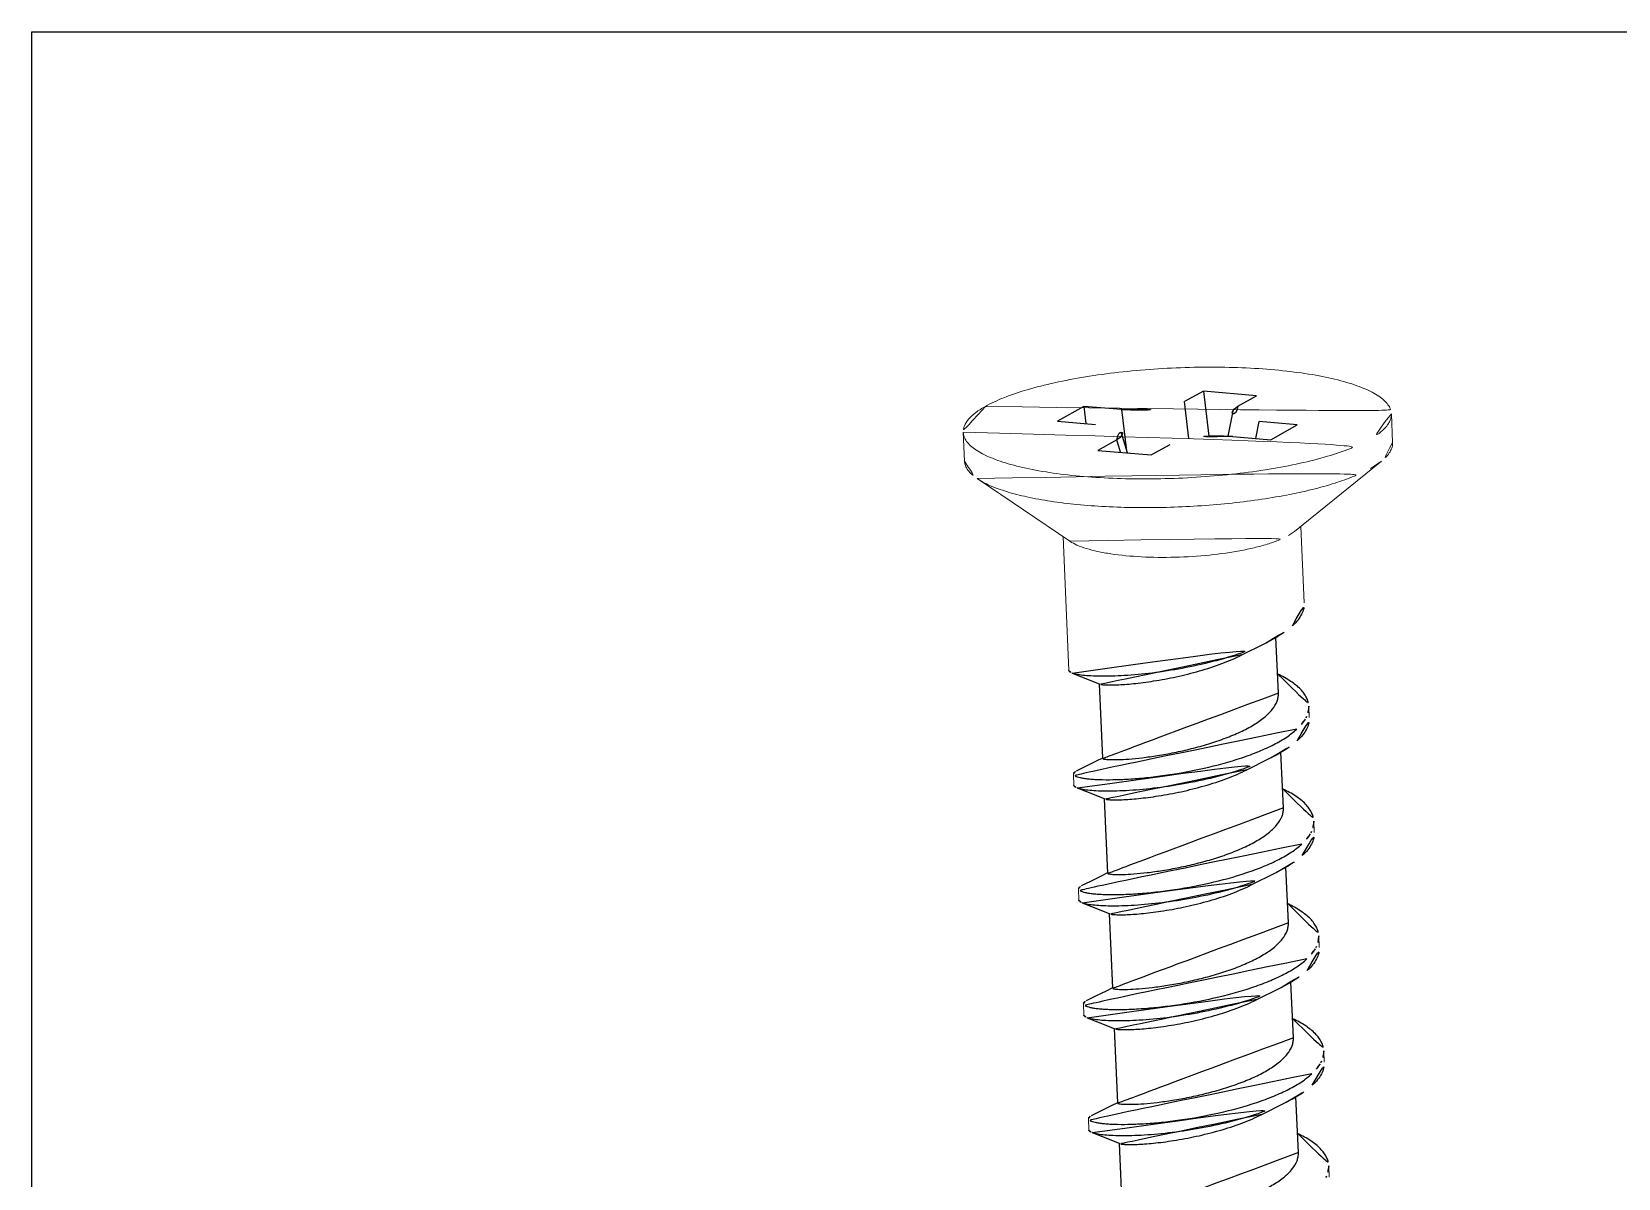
# Model space of a CAD drawing. Extents: x 16296675204 to 16296683393, y -37409618576 to -37409617244.
# Drawn here: x 16296678382.16 to 16296678408.82, y -37409618024.36 to -37409618005.09 of the extents above; entities that cross this region are included whole.
import ezdxf

# ---------------------------------------------------------------- set-up
doc = ezdxf.new("R2010")
doc.units = 0
doc.header["$LTSCALE"] = 10
doc.header["$MEASUREMENT"] = 0
doc.linetypes.add('ACAD_ISO02W100', pattern=[15, 12, -3])
doc.layers.get('0').update_dxf_attribs({"linetype": 'CONTINUOUS'})
doc.layers.add('虚线', color=8, linetype='ACAD_ISO02W100', lineweight=20)

msp = doc.modelspace()

# ---------------------------------------------------------------- linework, layer by layer
at = {"color": 7, "linetype": 'Continuous'}
for p, q in [((16296678401.846149, -37409618011.128403), (16296678401.530939, -37409618011.305779)), ((16296678402.74188, -37409618011.206284), (16296678401.846149, -37409618011.128403)), ((16296678401.846149, -37409618011.128403), (16296678401.936371, -37409618011.885933)), ((16296678402.426661, -37409618011.383659), (16296678402.74188, -37409618011.206284)), ((16296678399.838631, -37409618011.385201), (16296678399.396009, -37409618011.634277)), ((16296678400.476521, -37409618011.440659), (16296678399.838631, -37409618011.385201)), ((16296678399.838631, -37409618011.385201), (16296678399.87323, -37409618011.675774)), ((16296678400.558861, -37409618012.131981), (16296678400.476521, -37409618011.440659)), ((16296678401.60486, -37409618011.926514), (16296678401.530939, -37409618011.305779)), ((16296678402.263201, -37409618011.886627), (16296678402.34514, -37409618011.466202)), ((16296678399.396009, -37409618011.634277), (16296678400.033911, -37409618011.689743)), ((16296678402.728531, -37409618011.924026), (16296678402.783649, -37409618011.641251)), ((16296678403.421551, -37409618011.696716), (16296678402.783649, -37409618011.641251)), ((16296678402.97893, -37409618011.945793), (16296678403.421551, -37409618011.696716)), ((16296678400.39089, -37409618011.947327), (16296678400.07568, -37409618012.124718)), ((16296678400.453369, -37409618012.157547), (16296678400.39089, -37409618011.947327)), ((16296678400.56946, -37409618012.167648), (16296678400.47139, -37409618011.837677)), ((16296678400.971411, -37409618012.202599), (16296678401.286619, -37409618012.025223)), ((16296678402.34103, -37409618011.890343), (16296678402.97893, -37409618011.945793)), ((16296678400.07568, -37409618012.124718), (16296678400.971411, -37409618012.202599)), ((16296678403.10737, -37409618016.203773), (16296678403.066681, -37409618015.267281)), ((16296678399.981819, -37409618016.002197), (16296678400.107321, -37409618016.052673)), ((16296678400.097811, -37409618016.048851), (16296678400.15214, -37409618017.299332)), ((16296678403.191259, -37409618018.13446), (16296678403.15056, -37409618017.19783)), ((16296678400.065701, -37409618017.932892), (16296678400.19121, -37409618017.983368)), ((16296678400.18169, -37409618017.979553), (16296678400.236019, -37409618019.230026)), ((16296678403.275141, -37409618020.065163), (16296678403.23444, -37409618019.128502)), ((16296678400.14959, -37409618019.863586), (16296678400.275089, -37409618019.914062)), ((16296678400.265579, -37409618019.91024), (16296678400.31991, -37409618021.160721)), ((16296678403.35902, -37409618021.99585), (16296678403.318331, -37409618021.059334)), ((16296678400.233471, -37409618021.794281), (16296678400.35898, -37409618021.844757)), ((16296678400.349461, -37409618021.840927), (16296678400.403799, -37409618023.091423)), ((16296678403.442909, -37409618023.926537), (16296678403.40221, -37409618022.989883)), ((16296678400.31736, -37409618023.724983), (16296678400.44286, -37409618023.775452)), ((16296678400.43335, -37409618023.771622), (16296678400.48768, -37409618025.02211))]:
    msp.add_line(p, q, dxfattribs=at)
msp.add_lwpolyline([(16296678435.47621, -37409618087.429237), (16296678382.15984, -37409618087.429237), (16296678382.15984, -37409618005.089531), (16296678435.47621, -37409618005.089531)], close=True)
for points in [[(16296678402.49437, -37409618015.560921), (16296678402.603661, -37409618015.505524), (16296678402.76516, -37409618015.424957), (16296678402.90374, -37409618015.356773)], [(16296678399.63983, -37409618015.868202), (16296678399.797359, -37409618015.929382), (16296678399.981819, -37409618016.002197)], [(16296678400.150299, -37409618017.2957), (16296678400.04405, -37409618017.349579), (16296678399.866529, -37409618017.438187), (16296678399.711361, -37409618017.514557)], [(16296678402.578251, -37409618017.491608), (16296678402.68755, -37409618017.436211), (16296678402.849039, -37409618017.355652), (16296678402.987631, -37409618017.287468)], [(16296678399.723709, -37409618017.798897), (16296678399.881241, -37409618017.860077), (16296678400.065701, -37409618017.932892)], [(16296678400.23418, -37409618019.226387), (16296678400.127939, -37409618019.280273), (16296678399.95042, -37409618019.368881), (16296678399.79524, -37409618019.445251)], [(16296678402.66214, -37409618019.422302), (16296678402.771429, -37409618019.366913), (16296678402.93293, -37409618019.286346), (16296678403.07151, -37409618019.218147)], [(16296678399.8076, -37409618019.729591), (16296678399.96513, -37409618019.790771), (16296678400.14959, -37409618019.863586)], [(16296678400.318069, -37409618021.157089), (16296678400.211821, -37409618021.210968), (16296678400.0343, -37409618021.299583), (16296678399.879129, -37409618021.375938)], [(16296678402.746019, -37409618021.352997), (16296678402.85532, -37409618021.297592), (16296678403.016809, -37409618021.217041), (16296678403.155399, -37409618021.148849)], [(16296678399.891479, -37409618021.660294), (16296678400.049009, -37409618021.721474), (16296678400.233471, -37409618021.794281)], [(16296678400.401951, -37409618023.087784), (16296678400.29571, -37409618023.141663), (16296678400.118191, -37409618023.230263), (16296678399.963011, -37409618023.306633)], [(16296678402.82991, -37409618023.283691), (16296678402.939199, -37409618023.228287), (16296678403.1007, -37409618023.147743), (16296678403.239281, -37409618023.079536)], [(16296678399.97537, -37409618023.590973), (16296678400.132891, -37409618023.652161), (16296678400.31736, -37409618023.724983)]]:
    msp.add_lwpolyline(points, dxfattribs=at)
for centre, major_axis, ratio, start_param, end_param in [((16296678400.81414, -37409618011.23642), (-0.801806, -0.030785), 0.263882425, 1.126066153, 2.666704219), ((16296678403.16514, -37409618011.440826), (-0.821229, -0.039608), 0.25133448, 5.818141006, 7.358779072), ((16296678399.652411, -37409618011.890167), (-0.821229, -0.039608), 0.25133448, -3.606636955, -2.065998889), ((16296678402.00342, -37409618012.094582), (-0.801806, -0.030785), 0.263882425, -2.0155265, -0.474888434)]:
    msp.add_ellipse(centre, major_axis=major_axis, ratio=ratio, start_param=start_param, end_param=end_param, dxfattribs=at)
for points, knots in [([(16296678403.341511, -37409618015.072807), (16296678403.373619, -37409618015.043152), (16296678403.43088, -37409618014.983383), (16296678403.49699, -37409618014.885773), (16296678403.536221, -37409618014.78624), (16296678403.543289, -37409618014.718292), (16296678403.54188, -37409618014.685822)], [0, 0, 0, 0, 0.292045706, 0.550742358, 0.782817436, 1, 1, 1, 1]), ([(16296678402.90374, -37409618015.356773), (16296678402.988239, -37409618015.315407), (16296678403.141479, -37409618015.231529), (16296678403.28253, -37409618015.127296), (16296678403.341511, -37409618015.072807)], [0, 0, 0, 0, 0.539523175, 1, 1, 1, 1]), ([(16296678399.63983, -37409618015.868202), (16296678399.664049, -37409618015.877548), (16296678399.72439, -37409618015.892563), (16296678399.830589, -37409618015.907997), (16296678399.966061, -37409618015.918442), (16296678400.12846, -37409618015.922981), (16296678400.315161, -37409618015.920753), (16296678400.60355, -37409618015.907333), (16296678400.99894, -37409618015.869659), (16296678401.495119, -37409618015.793121), (16296678401.99683, -37409618015.683372), (16296678402.470659, -37409618015.542763), (16296678402.7677, -37409618015.423363), (16296678402.90374, -37409618015.356773)], [0, 0, 0, 0, 0.023276566, 0.055463247, 0.09623742, 0.145040673, 0.201136549, 0.263651163, 0.403927684, 0.557108169, 0.713672809, 0.86415492, 1, 1, 1, 1]), ([(16296678399.58761, -37409618015.824753), (16296678399.58779, -37409618015.828758), (16296678399.59096, -37409618015.837662), (16296678399.601971, -37409618015.848877), (16296678399.61869, -37409618015.859367), (16296678399.632179, -37409618015.86525), (16296678399.63983, -37409618015.868202)], [0, 0, 0, 0, 0.169964487, 0.380192821, 0.653494873, 1, 1, 1, 1]), ([(16296678402.49436, -37409618015.560913), (16296678402.385401, -37409618015.616592), (16296678402.150591, -37409618015.716942), (16296678401.779961, -37409618015.837097), (16296678401.39603, -37409618015.932404), (16296678401.079109, -37409618015.991577), (16296678400.839251, -37409618016.026192), (16296678400.677179, -37409618016.045113), (16296678400.53097, -37409618016.058128), (16296678400.403179, -37409618016.065697), (16296678400.29604, -37409618016.068481), (16296678400.2115, -37409618016.067093), (16296678400.15579, -37409618016.063087), (16296678400.123779, -37409618016.057716), (16296678400.112, -37409618016.054573), (16296678400.107321, -37409618016.052673)], [0, 0, 0, 0, 0.149149692, 0.310486425, 0.474512212, 0.630990703, 0.703238306, 0.769886721, 0.829852517, 0.882142193, 0.925906765, 0.960440098, 0.985212648, 0.993851739, 1, 1, 1, 1]), ([(16296678403.100439, -37409618015.885918), (16296678403.1749, -37409618015.921272), (16296678403.308689, -37409618015.993858), (16296678403.45322, -37409618016.10688), (16296678403.53628, -37409618016.203644), (16296678403.580351, -37409618016.275047), (16296678403.60848, -37409618016.348419), (16296678403.616301, -37409618016.398743), (16296678403.61738, -37409618016.423439)], [0, 0, 0, 0, 0.317057743, 0.583748074, 0.699704525, 0.805924509, 0.904904925, 1, 1, 1, 1]), ([(16296678403.107361, -37409618016.203773), (16296678403.10836, -37409618016.226562), (16296678403.105339, -37409618016.273376), (16296678403.078609, -37409618016.369476), (16296678403.00411, -37409618016.489891), (16296678402.866949, -37409618016.621651), (16296678402.68438, -37409618016.746422), (16296678402.462549, -37409618016.862328), (16296678402.209431, -37409618016.96759), (16296678401.93445, -37409618017.060463), (16296678401.648069, -37409618017.139633), (16296678401.36125, -37409618017.204323), (16296678401.08503, -37409618017.254311), (16296678400.83007, -37409618017.289993), (16296678400.606211, -37409618017.312263), (16296678400.443119, -37409618017.321587), (16296678400.33465, -37409618017.323151), (16296678400.271799, -37409618017.322029), (16296678400.221991, -37409618017.318909), (16296678400.189301, -37409618017.314949), (16296678400.16971, -37409618017.31044), (16296678400.1598, -37409618017.307137), (16296678400.1523, -37409618017.302841), (16296678400.152149, -37409618017.299332)], [0, 0, 0, 0, 0.020473064, 0.041729226, 0.088965761, 0.145234353, 0.211406525, 0.286735163, 0.369456871, 0.457154917, 0.547003049, 0.635953592, 0.720898874, 0.798817184, 0.866906327, 0.922705443, 0.9453497, 0.964215031, 0.979139366, 0.990015945, 0.99393238, 0.996849703, 1, 1, 1, 1]), ([(16296678403.580339, -37409618016.598457), (16296678403.57869, -37409618016.60202), (16296678403.57177, -37409618016.616463), (16296678403.564131, -37409618016.630539), (16296678403.558029, -37409618016.640953)], [0, 0, 0, 0, 0.245567706, 1, 1, 1, 1]), ([(16296678403.61738, -37409618016.423439), (16296678403.61865, -37409618016.452629), (16296678403.613291, -37409618016.513206), (16296678403.593321, -37409618016.570473), (16296678403.580339, -37409618016.598457)], [0, 0, 0, 0, 0.486340642, 1, 1, 1, 1]), ([(16296678403.417009, -37409618016.810432), (16296678403.364361, -37409618016.85907), (16296678403.240431, -37409618016.952766), (16296678403.025129, -37409618017.076103), (16296678402.77195, -37409618017.190987), (16296678402.383051, -37409618017.334183), (16296678401.856609, -37409618017.476112), (16296678401.316339, -37409618017.573677), (16296678400.891911, -37409618017.625229), (16296678400.600189, -37409618017.649353), (16296678400.337629, -37409618017.660408), (16296678400.140471, -37409618017.659767), (16296678400.002899, -37409618017.653107), (16296678399.91646, -37409618017.645943), (16296678399.84198, -37409618017.636513), (16296678399.78038, -37409618017.625389), (16296678399.730761, -37409618017.612053), (16296678399.69128, -37409618017.597023), (16296678399.66375, -37409618017.577057), (16296678399.663111, -37409618017.56237)], [0, 0, 0, 0, 0.054602615, 0.117789166, 0.188745253, 0.266169363, 0.433325532, 0.603347488, 0.684032993, 0.759000201, 0.826300458, 0.884192152, 0.909142841, 0.931212345, 0.950280087, 0.966251833, 0.979077401, 0.988796353, 1, 1, 1, 1]), ([(16296678403.42539, -37409618017.003502), (16296678403.45752, -37409618016.973831), (16296678403.514799, -37409618016.914032), (16296678403.580931, -37409618016.816368), (16296678403.62014, -37409618016.716782), (16296678403.62719, -37409618016.648804), (16296678403.625759, -37409618016.616318)], [0, 0, 0, 0, 0.292058996, 0.550756019, 0.78282278, 1, 1, 1, 1]), ([(16296678403.558029, -37409618016.640953), (16296678403.54944, -37409618016.655609), (16296678403.50919, -37409618016.717392), (16296678403.45863, -37409618016.771988), (16296678403.417009, -37409618016.810432)], [0, 0, 0, 0, 0.230661655, 1, 1, 1, 1]), ([(16296678402.987631, -37409618017.287468), (16296678403.072121, -37409618017.246109), (16296678403.225361, -37409618017.162216), (16296678403.366409, -37409618017.057991), (16296678403.42539, -37409618017.003502)], [0, 0, 0, 0, 0.539505924, 1, 1, 1, 1]), ([(16296678399.723721, -37409618017.798897), (16296678399.747931, -37409618017.808243), (16296678399.80827, -37409618017.82325), (16296678399.91448, -37409618017.838699), (16296678400.049959, -37409618017.849136), (16296678400.212379, -37409618017.853683), (16296678400.399099, -37409618017.85144), (16296678400.6875, -37409618017.83802), (16296678401.082899, -37409618017.800346), (16296678401.579069, -37409618017.723801), (16296678402.080759, -37409618017.614052), (16296678402.554581, -37409618017.473427), (16296678402.851601, -37409618017.35405), (16296678402.987631, -37409618017.287468)], [0, 0, 0, 0, 0.023276892, 0.055464645, 0.096240648, 0.145049353, 0.201151804, 0.263673445, 0.403950807, 0.557126029, 0.713689384, 0.864168888, 1, 1, 1, 1]), ([(16296678399.663111, -37409618017.56237), (16296678399.66293, -37409618017.55835), (16296678399.66531, -37409618017.54921), (16296678399.675329, -37409618017.537086), (16296678399.691071, -37409618017.525192), (16296678399.703991, -37409618017.518158), (16296678399.711361, -37409618017.514557)], [0, 0, 0, 0, 0.169923784, 0.38021977, 0.653573272, 1, 1, 1, 1]), ([(16296678402.578251, -37409618017.491608), (16296678402.46928, -37409618017.547279), (16296678402.23447, -37409618017.647636), (16296678401.86384, -37409618017.767799), (16296678401.47991, -37409618017.863091), (16296678401.163, -37409618017.922287), (16296678400.92313, -37409618017.956879), (16296678400.76107, -37409618017.975807), (16296678400.614849, -37409618017.988823), (16296678400.487061, -37409618017.996391), (16296678400.37993, -37409618017.999184), (16296678400.29538, -37409618017.997772), (16296678400.23967, -37409618017.993782), (16296678400.207661, -37409618017.988411), (16296678400.19589, -37409618017.985268), (16296678400.191219, -37409618017.983368)], [0, 0, 0, 0, 0.149151444, 0.31048851, 0.474514788, 0.630995045, 0.703238917, 0.769892315, 0.829853838, 0.882146381, 0.925911335, 0.960441334, 0.985220341, 0.993856093, 1, 1, 1, 1]), ([(16296678399.671499, -37409618017.755493), (16296678399.67168, -37409618017.759499), (16296678399.67487, -37409618017.768387), (16296678399.68589, -37409618017.779587), (16296678399.7026, -37409618017.79007), (16296678399.71607, -37409618017.795937), (16296678399.723721, -37409618017.798897)], [0, 0, 0, 0, 0.170000013, 0.380313825, 0.653600326, 1, 1, 1, 1]), ([(16296678403.18475, -37409618017.816818), (16296678403.25914, -37409618017.85215), (16296678403.39279, -37409618017.924713), (16296678403.53717, -37409618018.037651), (16296678403.620159, -37409618018.134331), (16296678403.6642, -37409618018.205681), (16296678403.692329, -37409618018.278976), (16296678403.700159, -37409618018.329262), (16296678403.70125, -37409618018.353943)], [0, 0, 0, 0, 0.317038141, 0.583721003, 0.699682042, 0.805910367, 0.904900162, 1, 1, 1, 1]), ([(16296678403.19125, -37409618018.13446), (16296678403.19224, -37409618018.157257), (16296678403.18922, -37409618018.204071), (16296678403.16251, -37409618018.300179), (16296678403.087999, -37409618018.420593), (16296678402.95084, -37409618018.552353), (16296678402.768259, -37409618018.677116), (16296678402.546431, -37409618018.793007), (16296678402.29331, -37409618018.898277), (16296678402.018339, -37409618018.99115), (16296678401.73196, -37409618019.07032), (16296678401.445141, -37409618019.13501), (16296678401.168909, -37409618019.185013), (16296678400.91395, -37409618019.22068), (16296678400.6901, -37409618019.242958), (16296678400.52701, -37409618019.252274), (16296678400.418539, -37409618019.253853), (16296678400.35568, -37409618019.252724), (16296678400.30588, -37409618019.249603), (16296678400.27319, -37409618019.245651), (16296678400.253599, -37409618019.241127), (16296678400.24369, -37409618019.237831), (16296678400.236179, -37409618019.233543), (16296678400.236019, -37409618019.230026)], [0, 0, 0, 0, 0.020473397, 0.04172825, 0.088964795, 0.145234699, 0.21140827, 0.286737033, 0.369457519, 0.457154473, 0.547002625, 0.635953948, 0.720899289, 0.798816176, 0.866903321, 0.922701866, 0.945350284, 0.96421297, 0.979137498, 0.990016213, 0.993929145, 0.99684572, 1, 1, 1, 1]), ([(16296678403.70125, -37409618018.353943), (16296678403.702539, -37409618018.383186), (16296678403.697189, -37409618018.443893), (16296678403.67717, -37409618018.501266), (16296678403.66415, -37409618018.529297)], [0, 0, 0, 0, 0.486306326, 1, 1, 1, 1]), ([(16296678403.500891, -37409618018.741127), (16296678403.44825, -37409618018.789757), (16296678403.324341, -37409618018.883453), (16296678403.109079, -37409618019.006752), (16296678402.855961, -37409618019.121643), (16296678402.467119, -37409618019.264809), (16296678401.94076, -37409618019.406754), (16296678401.400539, -37409618019.504333), (16296678400.97613, -37409618019.555893), (16296678400.684401, -37409618019.580017), (16296678400.42181, -37409618019.591087), (16296678400.224609, -37409618019.590477), (16296678400.087009, -37409618019.583817), (16296678400.00054, -37409618019.576637), (16296678399.926029, -37409618019.567223), (16296678399.864401, -37409618019.556107), (16296678399.81476, -37409618019.542793), (16296678399.77524, -37409618019.527748), (16296678399.747669, -37409618019.507812), (16296678399.74699, -37409618019.493111)], [0, 0, 0, 0, 0.054597217, 0.117772269, 0.188713614, 0.266122839, 0.433262524, 0.603270318, 0.683950983, 0.758921475, 0.826233658, 0.884138543, 0.909095902, 0.931171631, 0.950246803, 0.966225121, 0.979058274, 0.988784535, 1, 1, 1, 1]), ([(16296678403.509279, -37409618018.934196), (16296678403.541401, -37409618018.904533), (16296678403.59868, -37409618018.844727), (16296678403.66481, -37409618018.747078), (16296678403.70402, -37409618018.647491), (16296678403.711081, -37409618018.579521), (16296678403.709641, -37409618018.547028)], [0, 0, 0, 0, 0.292042277, 0.550741516, 0.782816052, 1, 1, 1, 1]), ([(16296678403.642349, -37409618018.5709), (16296678403.633751, -37409618018.585617), (16296678403.59343, -37409618018.647697), (16296678403.542681, -37409618018.70253), (16296678403.500891, -37409618018.741127)], [0, 0, 0, 0, 0.230586123, 1, 1, 1, 1]), ([(16296678403.66415, -37409618018.529297), (16296678403.662531, -37409618018.532799), (16296678403.65576, -37409618018.546913), (16296678403.64831, -37409618018.560707), (16296678403.642349, -37409618018.5709)], [0, 0, 0, 0, 0.245662192, 1, 1, 1, 1]), ([(16296678403.07151, -37409618019.218147), (16296678403.15601, -37409618019.176804), (16296678403.30925, -37409618019.092911), (16296678403.4503, -37409618018.988693), (16296678403.509279, -37409618018.934196)], [0, 0, 0, 0, 0.539514938, 1, 1, 1, 1]), ([(16296678399.8076, -37409618019.729591), (16296678399.83182, -37409618019.73893), (16296678399.89216, -37409618019.753937), (16296678399.99836, -37409618019.769386), (16296678400.133829, -37409618019.779831), (16296678400.29624, -37409618019.78437), (16296678400.48295, -37409618019.782143), (16296678400.771351, -37409618019.768707), (16296678401.16674, -37409618019.731049), (16296678401.66291, -37409618019.654503), (16296678402.1646, -37409618019.544746), (16296678402.63843, -37409618019.404137), (16296678402.935471, -37409618019.284737), (16296678403.07151, -37409618019.218147)], [0, 0, 0, 0, 0.023278057, 0.055464367, 0.096237391, 0.145041777, 0.201140971, 0.263660908, 0.403941326, 0.557113817, 0.713670843, 0.864155822, 1, 1, 1, 1]), ([(16296678399.74699, -37409618019.493111), (16296678399.746811, -37409618019.48909), (16296678399.74917, -37409618019.479927), (16296678399.75919, -37409618019.467796), (16296678399.77494, -37409618019.455887), (16296678399.78787, -37409618019.448853), (16296678399.79524, -37409618019.445251)], [0, 0, 0, 0, 0.169900019, 0.380141039, 0.653487407, 1, 1, 1, 1]), ([(16296678402.66213, -37409618019.422302), (16296678402.553169, -37409618019.477982), (16296678402.318359, -37409618019.578323), (16296678401.947729, -37409618019.698486), (16296678401.563801, -37409618019.793793), (16296678401.246889, -37409618019.852966), (16296678401.007021, -37409618019.887573), (16296678400.84495, -37409618019.906502), (16296678400.69874, -37409618019.919518), (16296678400.57095, -37409618019.927094), (16296678400.46381, -37409618019.929871), (16296678400.379259, -37409618019.928467), (16296678400.323561, -37409618019.924469), (16296678400.29155, -37409618019.919098), (16296678400.27977, -37409618019.915962), (16296678400.275089, -37409618019.914062)], [0, 0, 0, 0, 0.149149925, 0.310486899, 0.474512549, 0.630991091, 0.703238754, 0.769887552, 0.829852148, 0.882143536, 0.925906325, 0.960441356, 0.985212845, 0.993853208, 1, 1, 1, 1]), ([(16296678399.755381, -37409618019.686157), (16296678399.75556, -37409618019.690178), (16296678399.758751, -37409618019.699074), (16296678399.76976, -37409618019.710274), (16296678399.78647, -37409618019.720757), (16296678399.799959, -37409618019.726639), (16296678399.8076, -37409618019.729591)], [0, 0, 0, 0, 0.169993056, 0.38028427, 0.653562307, 1, 1, 1, 1]), ([(16296678403.26935, -37409618019.747849), (16296678403.343651, -37409618019.783173), (16296678403.47711, -37409618019.85569), (16296678403.62129, -37409618019.968567), (16296678403.704161, -37409618020.065193), (16296678403.74814, -37409618020.13649), (16296678403.77622, -37409618020.20974), (16296678403.78405, -37409618020.259987), (16296678403.785139, -37409618020.284653)], [0, 0, 0, 0, 0.316984893, 0.583639069, 0.699603812, 0.805849235, 0.904865736, 1, 1, 1, 1]), ([(16296678403.275141, -37409618020.065163), (16296678403.276131, -37409618020.087936), (16296678403.273109, -37409618020.134773), (16296678403.246389, -37409618020.230873), (16296678403.171881, -37409618020.351273), (16296678403.034719, -37409618020.483032), (16296678402.85215, -37409618020.607811), (16296678402.63032, -37409618020.723709), (16296678402.377199, -37409618020.828979), (16296678402.102221, -37409618020.921837), (16296678401.81584, -37409618021.001007), (16296678401.52902, -37409618021.065697), (16296678401.2528, -37409618021.1157), (16296678400.997841, -37409618021.151367), (16296678400.773979, -37409618021.173653), (16296678400.610889, -37409618021.182983), (16296678400.50242, -37409618021.18454), (16296678400.439569, -37409618021.183418), (16296678400.389759, -37409618021.18029), (16296678400.357071, -37409618021.176338), (16296678400.337481, -37409618021.171829), (16296678400.32757, -37409618021.168533), (16296678400.32007, -37409618021.16423), (16296678400.31992, -37409618021.160721)], [0, 0, 0, 0, 0.02047321, 0.04172905, 0.08896589, 0.145234743, 0.211406872, 0.286735126, 0.369456489, 0.457154687, 0.547003065, 0.635953623, 0.720898634, 0.798816603, 0.866905772, 0.922705652, 0.945349236, 0.964215767, 0.979138535, 0.990016578, 0.993933024, 0.996849142, 1, 1, 1, 1]), ([(16296678403.785139, -37409618020.284653), (16296678403.78643, -37409618020.314018), (16296678403.781019, -37409618020.375), (16296678403.76082, -37409618020.432587), (16296678403.74769, -37409618020.460747)], [0, 0, 0, 0, 0.486199985, 1, 1, 1, 1]), ([(16296678403.593161, -37409618020.864891), (16296678403.625271, -37409618020.835228), (16296678403.682529, -37409618020.775467), (16296678403.74864, -37409618020.677856), (16296678403.78787, -37409618020.578339), (16296678403.79495, -37409618020.510399), (16296678403.793539, -37409618020.477928)], [0, 0, 0, 0, 0.292056058, 0.55074832, 0.782819238, 1, 1, 1, 1]), ([(16296678403.72735, -37409618020.49968), (16296678403.71874, -37409618020.514572), (16296678403.678209, -37409618020.5774), (16296678403.626989, -37409618020.632828), (16296678403.58477, -37409618020.671822)], [0, 0, 0, 0, 0.230394881, 1, 1, 1, 1]), ([(16296678403.74769, -37409618020.460747), (16296678403.74617, -37409618020.463997), (16296678403.73982, -37409618020.477211), (16296678403.73288, -37409618020.49012), (16296678403.72735, -37409618020.49968)], [0, 0, 0, 0, 0.24594043, 1, 1, 1, 1]), ([(16296678403.58477, -37409618020.671822), (16296678403.532141, -37409618020.720451), (16296678403.40822, -37409618020.814148), (16296678403.19294, -37409618020.937462), (16296678402.939791, -37409618021.052353), (16296678402.550911, -37409618021.195534), (16296678402.02453, -37409618021.337463), (16296678401.484301, -37409618021.435043), (16296678401.0599, -37409618021.486603), (16296678400.768169, -37409618021.510727), (16296678400.50559, -37409618021.52179), (16296678400.308399, -37409618021.521172), (16296678400.170811, -37409618021.514511), (16296678400.08437, -37409618021.507332), (16296678400.009871, -37409618021.49791), (16296678399.94824, -37409618021.486801), (16296678399.898609, -37409618021.473457), (16296678399.8591, -37409618021.458443), (16296678399.831551, -37409618021.438477), (16296678399.830879, -37409618021.423782)], [0, 0, 0, 0, 0.05459869, 0.11777762, 0.188727264, 0.266146226, 0.433292764, 0.603296072, 0.683979386, 0.758950658, 0.826259313, 0.88415787, 0.909111388, 0.931183846, 0.950256241, 0.966231778, 0.979063344, 0.988787913, 1, 1, 1, 1]), ([(16296678403.155399, -37409618021.148849), (16296678403.239889, -37409618021.107491), (16296678403.393129, -37409618021.023613), (16296678403.534189, -37409618020.919373), (16296678403.593161, -37409618020.864891)], [0, 0, 0, 0, 0.539520138, 1, 1, 1, 1]), ([(16296678399.830879, -37409618021.423782), (16296678399.83069, -37409618021.419762), (16296678399.833071, -37409618021.410606), (16296678399.843081, -37409618021.398491), (16296678399.858829, -37409618021.386581), (16296678399.871759, -37409618021.379547), (16296678399.879129, -37409618021.375938)], [0, 0, 0, 0, 0.169908325, 0.380176255, 0.653525717, 1, 1, 1, 1]), ([(16296678399.891491, -37409618021.660294), (16296678399.915701, -37409618021.669617), (16296678399.97604, -37409618021.684639), (16296678400.082239, -37409618021.700081), (16296678400.21772, -37409618021.710533), (16296678400.380119, -37409618021.715073), (16296678400.56683, -37409618021.71283), (16296678400.855221, -37409618021.699409), (16296678401.25061, -37409618021.661743), (16296678401.74679, -37409618021.585197), (16296678402.248501, -37409618021.475449), (16296678402.72233, -37409618021.334831), (16296678403.01936, -37409618021.215439), (16296678403.155399, -37409618021.148849)], [0, 0, 0, 0, 0.023276407, 0.055463181, 0.096237908, 0.145042369, 0.201139714, 0.263655278, 0.403931506, 0.557112621, 0.713678891, 0.864158647, 1, 1, 1, 1]), ([(16296678402.746019, -37409618021.352997), (16296678402.637051, -37409618021.408661), (16296678402.402241, -37409618021.509018), (16296678402.03161, -37409618021.629181), (16296678401.64768, -37409618021.72448), (16296678401.33077, -37409618021.783684), (16296678401.0909, -37409618021.818268), (16296678400.928841, -37409618021.837196), (16296678400.782619, -37409618021.850197), (16296678400.654831, -37409618021.85778), (16296678400.547701, -37409618021.860573), (16296678400.46315, -37409618021.859161), (16296678400.40744, -37409618021.855171), (16296678400.375429, -37409618021.849792), (16296678400.363661, -37409618021.846649), (16296678400.35899, -37409618021.844757)], [0, 0, 0, 0, 0.149151082, 0.31048801, 0.474514413, 0.630994577, 0.703238601, 0.769891117, 0.829854077, 0.882144985, 0.925911753, 0.960440489, 0.985219788, 0.993854646, 1, 1, 1, 1]), ([(16296678399.83927, -37409618021.616837), (16296678399.839451, -37409618021.620857), (16296678399.84263, -37409618021.629761), (16296678399.85364, -37409618021.640968), (16296678399.870359, -37409618021.651451), (16296678399.883841, -37409618021.657333), (16296678399.891491, -37409618021.660294)], [0, 0, 0, 0, 0.169972208, 0.380232623, 0.65353903, 1, 1, 1, 1]), ([(16296678403.350571, -37409618021.677277), (16296678403.42527, -37409618021.712677), (16296678403.55945, -37409618021.785332), (16296678403.704411, -37409618021.898514), (16296678403.78772, -37409618021.995407), (16296678403.831909, -37409618022.066933), (16296678403.86013, -37409618022.140404), (16296678403.86796, -37409618022.190811), (16296678403.86903, -37409618022.215553)], [0, 0, 0, 0, 0.3172345, 0.583924157, 0.69985153, 0.806036112, 0.904966851, 1, 1, 1, 1]), ([(16296678403.35902, -37409618021.99585), (16296678403.360001, -37409618022.018639), (16296678403.356991, -37409618022.06546), (16296678403.330271, -37409618022.16156), (16296678403.25577, -37409618022.281967), (16296678403.11861, -37409618022.413727), (16296678402.936041, -37409618022.538498), (16296678402.714199, -37409618022.654404), (16296678402.461081, -37409618022.759666), (16296678402.18611, -37409618022.852531), (16296678401.899731, -37409618022.931702), (16296678401.612909, -37409618022.996399), (16296678401.336691, -37409618023.046387), (16296678401.08172, -37409618023.082069), (16296678400.85787, -37409618023.104347), (16296678400.694771, -37409618023.113663), (16296678400.586309, -37409618023.115227), (16296678400.523451, -37409618023.114113), (16296678400.47365, -37409618023.110977), (16296678400.44096, -37409618023.107033), (16296678400.42136, -37409618023.102524), (16296678400.411461, -37409618023.099213), (16296678400.40394, -37409618023.094917), (16296678400.403799, -37409618023.091423)], [0, 0, 0, 0, 0.020473134, 0.041728323, 0.088964486, 0.14523392, 0.211407584, 0.286736716, 0.369457507, 0.457154493, 0.547002463, 0.635953727, 0.720899492, 0.798816786, 0.866903955, 0.922702124, 0.945350952, 0.964212695, 0.979138569, 0.990015654, 0.993929113, 0.996846507, 1, 1, 1, 1]), ([(16296678403.86903, -37409618022.215553), (16296678403.870291, -37409618022.244637), (16296678403.864981, -37409618022.304993), (16296678403.84515, -37409618022.362061), (16296678403.83226, -37409618022.389961)], [0, 0, 0, 0, 0.486427564, 1, 1, 1, 1]), ([(16296678403.67705, -37409618022.795593), (16296678403.709169, -37409618022.765907), (16296678403.76646, -37409618022.7061), (16296678403.83259, -37409618022.608437), (16296678403.871799, -37409618022.508842), (16296678403.878851, -37409618022.440857), (16296678403.877411, -37409618022.408371)], [0, 0, 0, 0, 0.292057156, 0.550753557, 0.782820762, 1, 1, 1, 1]), ([(16296678403.808399, -37409618022.435211), (16296678403.799829, -37409618022.449677), (16296678403.759809, -37409618022.510597), (16296678403.709789, -37409618022.564507), (16296678403.668659, -37409618022.602524)], [0, 0, 0, 0, 0.23088135, 1, 1, 1, 1]), ([(16296678403.83226, -37409618022.389961), (16296678403.8305, -37409618022.393761), (16296678403.823139, -37409618022.409149), (16296678403.81496, -37409618022.424141), (16296678403.808399, -37409618022.435211)], [0, 0, 0, 0, 0.245278164, 1, 1, 1, 1]), ([(16296678403.668659, -37409618022.602524), (16296678403.61602, -37409618022.651154), (16296678403.4921, -37409618022.744843), (16296678403.27681, -37409618022.868156), (16296678403.023649, -37409618022.983063), (16296678402.634769, -37409618023.126228), (16296678402.10837, -37409618023.268173), (16296678401.568119, -37409618023.365738), (16296678401.14369, -37409618023.417297), (16296678400.851971, -37409618023.441422), (16296678400.589411, -37409618023.452477), (16296678400.392241, -37409618023.451859), (16296678400.25465, -37409618023.445198), (16296678400.1682, -37409618023.438026), (16296678400.09371, -37409618023.428596), (16296678400.032089, -37409618023.417488), (16296678399.98247, -37409618023.404152), (16296678399.94297, -37409618023.389122), (16296678399.915421, -37409618023.369171), (16296678399.914761, -37409618023.354469)], [0, 0, 0, 0, 0.0546001, 0.117782597, 0.188733632, 0.266151748, 0.433300018, 0.60331817, 0.68400267, 0.75896991, 0.826272935, 0.884169085, 0.909122385, 0.931194582, 0.950265184, 0.96624001, 0.979068811, 0.988791119, 1, 1, 1, 1]), ([(16296678403.239281, -37409618023.079536), (16296678403.32378, -37409618023.038193), (16296678403.477011, -37409618022.9543), (16296678403.618071, -37409618022.850067), (16296678403.67705, -37409618022.795593)], [0, 0, 0, 0, 0.539501208, 1, 1, 1, 1]), ([(16296678399.97537, -37409618023.590973), (16296678399.99959, -37409618023.600319), (16296678400.059931, -37409618023.615334), (16296678400.16613, -37409618023.630783), (16296678400.30162, -37409618023.64122), (16296678400.464041, -37409618023.645752), (16296678400.650761, -37409618023.643517), (16296678400.939171, -37409618023.630096), (16296678401.33456, -37409618023.59243), (16296678401.830721, -37409618023.515877), (16296678402.332411, -37409618023.406143), (16296678402.806231, -37409618023.265518), (16296678403.103251, -37409618023.146133), (16296678403.239281, -37409618023.079536)], [0, 0, 0, 0, 0.023277738, 0.055465794, 0.096241954, 0.14505144, 0.20115394, 0.26367632, 0.403954117, 0.557125453, 0.713686867, 0.864167196, 1, 1, 1, 1]), ([(16296678402.82991, -37409618023.283691), (16296678402.72094, -37409618023.339363), (16296678402.48613, -37409618023.439713), (16296678402.115499, -37409618023.559883), (16296678401.731569, -37409618023.655167), (16296678401.41465, -37409618023.714363), (16296678401.174789, -37409618023.748962), (16296678401.01272, -37409618023.767891), (16296678400.866501, -37409618023.780899), (16296678400.73872, -37409618023.788483), (16296678400.63158, -37409618023.791252), (16296678400.547029, -37409618023.789864), (16296678400.49132, -37409618023.785858), (16296678400.45932, -37409618023.780487), (16296678400.447531, -37409618023.777344), (16296678400.44286, -37409618023.775452)], [0, 0, 0, 0, 0.149150481, 0.310487645, 0.474513263, 0.630992056, 0.703239131, 0.769889043, 0.829852195, 0.882145353, 0.925906742, 0.960442514, 0.985214087, 0.993855175, 1, 1, 1, 1]), ([(16296678399.914761, -37409618023.354469), (16296678399.914579, -37409618023.350449), (16296678399.91695, -37409618023.341301), (16296678399.92697, -37409618023.329178), (16296678399.94272, -37409618023.317284), (16296678399.955641, -37409618023.310242), (16296678399.963011, -37409618023.306633)], [0, 0, 0, 0, 0.169912341, 0.380179031, 0.653529502, 1, 1, 1, 1]), ([(16296678399.923149, -37409618023.547546), (16296678399.92333, -37409618023.551567), (16296678399.926519, -37409618023.560463), (16296678399.93754, -37409618023.571663), (16296678399.95425, -37409618023.582153), (16296678399.96773, -37409618023.588028), (16296678399.97537, -37409618023.590973)], [0, 0, 0, 0, 0.170000578, 0.380309158, 0.653587418, 1, 1, 1, 1]), ([(16296678403.43668, -37409618023.609032), (16296678403.51103, -37409618023.644363), (16296678403.644609, -37409618023.716904), (16296678403.78891, -37409618023.829811), (16296678403.871849, -37409618023.926453), (16296678403.915859, -37409618023.997787), (16296678403.943979, -37409618024.07106), (16296678403.95182, -37409618024.121323), (16296678403.952909, -37409618024.146004)], [0, 0, 0, 0, 0.317020572, 0.583696175, 0.69965802, 0.805891088, 0.904889407, 1, 1, 1, 1]), ([(16296678403.442909, -37409618023.926537), (16296678403.443899, -37409618023.949333), (16296678403.44087, -37409618023.996147), (16296678403.41416, -37409618024.092247), (16296678403.33964, -37409618024.212662), (16296678403.20249, -37409618024.344421), (16296678403.01992, -37409618024.469193), (16296678402.79809, -37409618024.585098), (16296678402.54497, -37409618024.690361), (16296678402.269991, -37409618024.783234), (16296678401.98361, -37409618024.862396), (16296678401.696791, -37409618024.927094), (16296678401.42057, -37409618024.977081), (16296678401.165609, -37409618025.012756), (16296678400.941759, -37409618025.035027), (16296678400.77866, -37409618025.044357), (16296678400.670191, -37409618025.045929), (16296678400.60733, -37409618025.044807), (16296678400.557529, -37409618025.041679), (16296678400.524839, -37409618025.037727), (16296678400.505251, -37409618025.033218), (16296678400.49534, -37409618025.029907), (16296678400.487841, -37409618025.025612), (16296678400.48769, -37409618025.02211)], [0, 0, 0, 0, 0.020473379, 0.041728798, 0.088965914, 0.145235111, 0.211407373, 0.286735407, 0.369456346, 0.45715445, 0.547003048, 0.635953711, 0.72089852, 0.798816075, 0.866904958, 0.922705167, 0.945348959, 0.964216136, 0.979137713, 0.990017197, 0.993933035, 0.996848199, 1, 1, 1, 1]), ([(16296678403.915751, -37409618024.321503), (16296678403.91415, -37409618024.324944), (16296678403.90745, -37409618024.338921), (16296678403.90008, -37409618024.352562), (16296678403.89419, -37409618024.362663)], [0, 0, 0, 0, 0.245707587, 1, 1, 1, 1]), ([(16296678403.952909, -37409618024.146004), (16296678403.954201, -37409618024.175262), (16296678403.948839, -37409618024.236023), (16296678403.928789, -37409618024.293427), (16296678403.915751, -37409618024.321503)], [0, 0, 0, 0, 0.48629063, 1, 1, 1, 1])]:
    msp.add_open_spline(points, degree=3, knots=knots, dxfattribs=at)
at = {"layer": '虚线', "color": 7, "linetype": 'Continuous'}
for p, q in [((16296678405.02636, -37409618011.991913), (16296678405.005381, -37409618011.509232)), ((16296678397.833139, -37409618012.304443), (16296678397.81217, -37409618011.821762)), ((16296678403.378759, -37409618013.488548), (16296678404.839951, -37409618012.304932)), ((16296678404.839951, -37409618012.304932), (16296678404.654369, -37409618012.428543)), ((16296678399.60434, -37409618013.652527), (16296678398.04599, -37409618012.600113)), ((16296678403.541889, -37409618014.685783), (16296678403.48609, -37409618013.401604)), ((16296678399.587601, -37409618015.824753), (16296678399.489861, -37409618013.575233)), ((16296678403.378759, -37409618013.488548), (16296678403.27566, -37409618013.55722)), ((16296678403.625771, -37409618016.61647), (16296678403.61739, -37409618016.423401)), ((16296678399.67149, -37409618017.75544), (16296678399.663099, -37409618017.56237)), ((16296678403.70966, -37409618018.547157), (16296678403.701269, -37409618018.354103)), ((16296678399.755369, -37409618019.686127), (16296678399.746981, -37409618019.493057)), ((16296678403.793539, -37409618020.477852), (16296678403.785151, -37409618020.284782)), ((16296678399.839251, -37409618021.616829), (16296678399.83087, -37409618021.423759)), ((16296678403.87743, -37409618022.408546), (16296678403.86904, -37409618022.215477)), ((16296678399.92314, -37409618023.547523), (16296678399.914749, -37409618023.354446)), ((16296678403.961309, -37409618024.339241), (16296678403.952921, -37409618024.146172))]:
    msp.add_line(p, q, dxfattribs=at)
for points, knots in [([(16296678398.184151, -37409618011.385132), (16296678398.283489, -37409618011.329231), (16296678398.513611, -37409618011.225258), (16296678398.903111, -37409618011.095428), (16296678399.361389, -37409618010.980347), (16296678399.875919, -37409618010.883392), (16296678400.432779, -37409618010.807404), (16296678401.01659, -37409618010.754562), (16296678401.61124, -37409618010.726402), (16296678402.20026, -37409618010.723686), (16296678402.767361, -37409618010.746483), (16296678403.29693, -37409618010.794006), (16296678403.77438, -37409618010.864891), (16296678404.13221, -37409618010.944511), (16296678404.38125, -37409618011.020462), (16296678404.539339, -37409618011.079353), (16296678404.67589, -37409618011.142273), (16296678404.790091, -37409618011.208794), (16296678404.881321, -37409618011.278687), (16296678404.949089, -37409618011.351936), (16296678404.99255, -37409618011.428749), (16296678405.00424, -37409618011.483208), (16296678405.005369, -37409618011.509293)], [0, 0, 0, 0, 0.047874429, 0.105679961, 0.172282423, 0.246160485, 0.325485972, 0.408240935, 0.49228692, 0.575442048, 0.655554599, 0.7305774, 0.798645146, 0.858162555, 0.884327349, 0.907947424, 0.928965317, 0.947398063, 0.963347598, 0.977069324, 0.989033532, 1, 1, 1, 1]), ([(16296678398.184151, -37409618011.385132), (16296678398.12714, -37409618011.417221), (16296678398.02627, -37409618011.481049), (16296678397.91926, -37409618011.576111), (16296678397.860571, -37409618011.654053), (16296678397.83111, -37409618011.709793), (16296678397.81414, -37409618011.765778), (16296678397.811399, -37409618011.803452), (16296678397.812189, -37409618011.821701)], [0, 0, 0, 0, 0.327021374, 0.595169581, 0.709531086, 0.81308833, 0.908677352, 1, 1, 1, 1]), ([(16296678405.005369, -37409618011.509293), (16296678405.006161, -37409618011.527542), (16296678405.00342, -37409618011.565224), (16296678404.986441, -37409618011.621208), (16296678404.95698, -37409618011.676941), (16296678404.898291, -37409618011.754883), (16296678404.791281, -37409618011.849953), (16296678404.69042, -37409618011.91378), (16296678404.6334, -37409618011.945862)], [0, 0, 0, 0, 0.091322648, 0.186911669, 0.290468914, 0.404830419, 0.672978626, 1, 1, 1, 1]), ([(16296678397.812189, -37409618011.821701), (16296678397.81332, -37409618011.847794), (16296678397.825001, -37409618011.902237), (16296678397.868469, -37409618011.979057), (16296678397.93623, -37409618012.052299), (16296678398.02746, -37409618012.1222), (16296678398.14167, -37409618012.188721), (16296678398.27821, -37409618012.25164), (16296678398.4363, -37409618012.310532), (16296678398.685341, -37409618012.386482), (16296678399.04318, -37409618012.46611), (16296678399.52063, -37409618012.53698), (16296678400.05019, -37409618012.584518), (16296678400.61729, -37409618012.6073), (16296678401.20632, -37409618012.604591), (16296678401.800961, -37409618012.576431), (16296678402.384781, -37409618012.52359), (16296678402.941641, -37409618012.447601), (16296678403.456169, -37409618012.350639), (16296678403.91444, -37409618012.235573), (16296678404.30394, -37409618012.105743), (16296678404.534069, -37409618012.001762), (16296678404.6334, -37409618011.945862)], [0, 0, 0, 0, 0.010966468, 0.022930676, 0.036652402, 0.052601937, 0.071034683, 0.092052576, 0.115672651, 0.141837445, 0.201354854, 0.2694226, 0.344445401, 0.424557952, 0.50771308, 0.591759065, 0.674514028, 0.753839515, 0.827717577, 0.894320039, 0.952125571, 1, 1, 1, 1]), ([(16296678405.02634, -37409618011.991913), (16296678405.027479, -37409618012.018051), (16296678405.02051, -37409618012.073463), (16296678404.98366, -37409618012.153931), (16296678404.922211, -37409618012.232979), (16296678404.86957, -37409618012.280922), (16296678404.83992, -37409618012.304916)], [0, 0, 0, 0, 0.208281181, 0.435593515, 0.696453828, 1, 1, 1, 1]), ([(16296678397.83316, -37409618012.304443), (16296678397.834299, -37409618012.330589), (16296678397.84605, -37409618012.385193), (16296678397.88975, -37409618012.462173), (16296678397.95784, -37409618012.535561), (16296678398.01441, -37409618012.578781), (16296678398.046, -37409618012.600113)], [0, 0, 0, 0, 0.20833013, 0.435711518, 0.696619972, 1, 1, 1, 1]), ([(16296678398.046, -37409618012.600113), (16296678398.113001, -37409618012.645363), (16296678398.274679, -37409618012.728394), (16296678398.556431, -37409618012.828308), (16296678398.89826, -37409618012.914703), (16296678399.293221, -37409618012.985474), (16296678399.73332, -37409618013.039047), (16296678400.382311, -37409618013.086884), (16296678401.23337, -37409618013.095413), (16296678402.090561, -37409618013.041588), (16296678402.76129, -37409618012.959831), (16296678403.230061, -37409618012.882378), (16296678403.66074, -37409618012.789787), (16296678404.04443, -37409618012.684151), (16296678404.373091, -37409618012.567757), (16296678404.56864, -37409618012.476784), (16296678404.654369, -37409618012.428543)], [0, 0, 0, 0, 0.035849086, 0.080086675, 0.132384916, 0.191999545, 0.257909739, 0.328892248, 0.480478464, 0.634909642, 0.709375917, 0.780033843, 0.845524409, 0.904633074, 0.956376518, 1, 1, 1, 1]), ([(16296678399.604349, -37409618013.652527), (16296678399.641569, -37409618013.677673), (16296678399.73139, -37409618013.723793), (16296678399.887911, -37409618013.77932), (16296678400.07782, -37409618013.827309), (16296678400.384781, -37409618013.882248), (16296678400.819799, -37409618013.921989), (16296678401.37509, -37409618013.927757), (16296678401.939619, -37409618013.892174), (16296678402.39316, -37409618013.828903), (16296678402.72364, -37409618013.757927), (16296678402.93681, -37409618013.699226), (16296678403.11939, -37409618013.63456), (16296678403.228041, -37409618013.584007), (16296678403.27566, -37409618013.55722)], [0, 0, 0, 0, 0.035850252, 0.080089415, 0.132393801, 0.192012102, 0.328875165, 0.480472785, 0.63491543, 0.780016704, 0.845511785, 0.904623949, 0.956379603, 1, 1, 1, 1])]:
    msp.add_open_spline(points, degree=3, knots=knots, dxfattribs=at)

doc.saveas('drawing.dxf')
